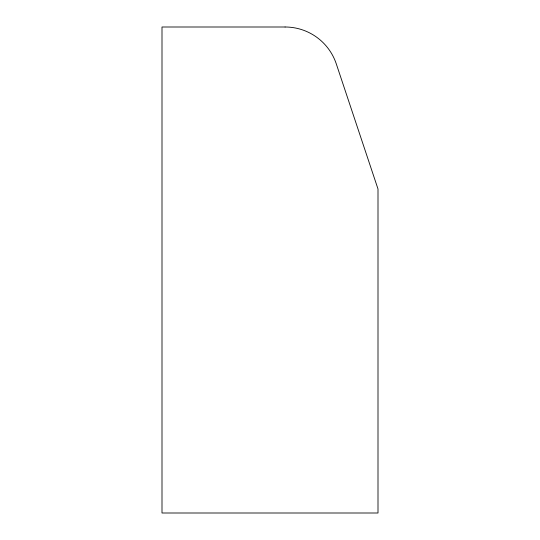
<?xml version="1.0" encoding="UTF-8"?>
<svg xmlns="http://www.w3.org/2000/svg" width="540" height="540" viewBox="0 0 540 540"><rect width="100%" height="100%" fill="white"/><g stroke="black" fill="none" stroke-linecap="round" stroke-linejoin="round"><path stroke-width="0.81" d="M285.079 27L162 27L162 513L378 513L378 189L336.305 63.923A54 54 0 0 0 285.079 27"/></g></svg>
